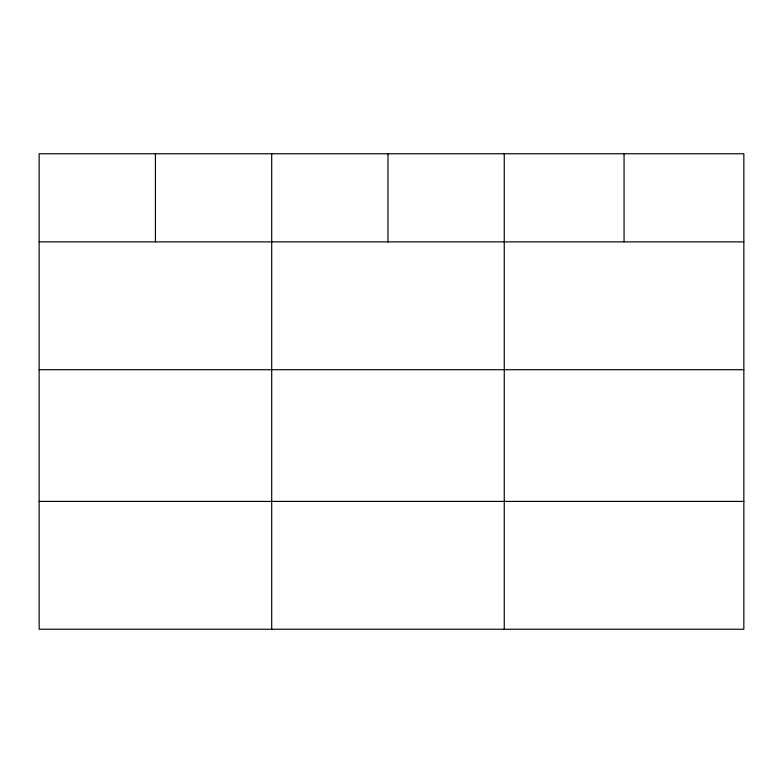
<?xml version="1.0" encoding="UTF-8"?>
<svg xmlns="http://www.w3.org/2000/svg" width="783" height="783" viewBox="0 0 783 783"><rect width="100%" height="100%" fill="white"/><g stroke="black" fill="none" stroke-linecap="round" stroke-linejoin="round"><path stroke-width="1.17" d="M743.85 369.713L743.85 153.762L39.15 153.762L39.15 629.238L743.85 629.238L743.85 369.713L39.15 369.713M39.15 241.878L743.85 241.878M39.15 501.414L743.85 501.414M624.051 153.762L624.051 241.878M504.252 153.762L504.252 629.238M387.976 153.762L387.976 241.878M271.701 153.762L271.701 629.238M155.425 153.762L155.425 241.878"/></g></svg>
